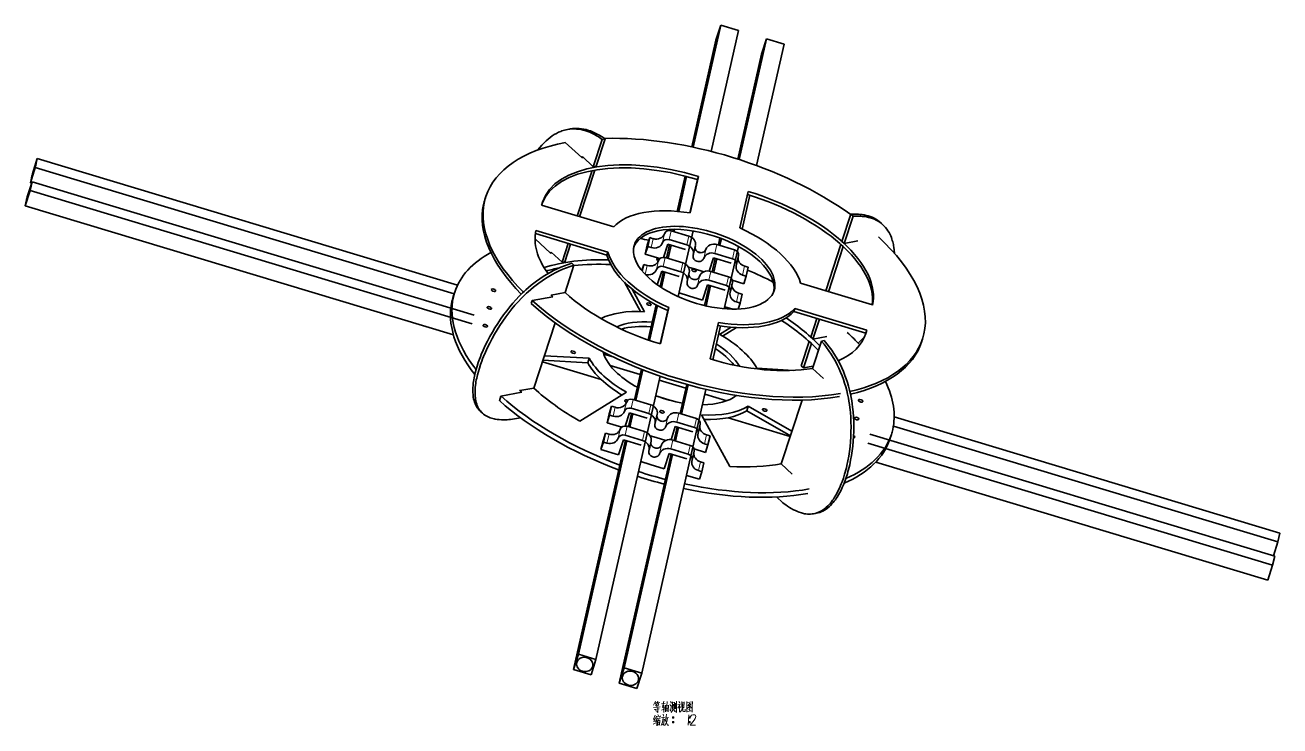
# Model space of a CAD drawing. Extents: x 100 to 1025, y 126 to 801.
# Drawn here: x 628 to 969.5, y 610.7 to 801.5 of the extents above; entities that cross this region are included whole.
import ezdxf

# ---------------------------------------------------------------- set-up
doc = ezdxf.new("R2010")
doc.units = 0

msp = doc.modelspace()

# ---------------------------------------------------------------- linework, layer by layer
at = {"color": 7, "lineweight": 35}
for p, q in [((817.4, 801.49), (809.88, 768.26)), ((822.18, 800.05), (814.73, 767.12)), ((816.05, 797.36), (809.48, 768.34)), ((829.84, 797.74), (822.4, 764.89)), ((834.62, 796.3), (827.13, 763.24)), ((828.49, 793.61), (822.01, 765.01)), ((631.36, 765.14), (745.7, 730.67)), ((630.81, 762.71), (744.81, 728.35)), ((629.93, 758.84), (750.24, 722.57)), ((629.38, 756.42), (749.69, 720.15)), ((628.03, 752.29), (744.61, 717.15)), ((788.22, 746.53), (768.62, 752.44)), ((786.4, 738.86), (766.91, 744.73)), ((786.67, 739.68), (767.06, 745.59)), ((839.07, 731.21), (858.68, 725.3)), ((837.52, 724.35), (857.13, 718.44)), ((837.25, 723.53), (856.86, 717.62)), ((800.87, 705.92), (783.41, 628.79)), ((813.34, 702.31), (795.84, 625.04)), ((864.56, 694.84), (969.54, 663.2)), ((857.9, 690.12), (968.12, 656.9)), ((864.35, 692.32), (968.99, 660.78)), ((791.4, 688.47), (777.28, 626.1)), ((791.78, 688.35), (778.62, 630.23)), ((857.36, 687.7), (967.57, 654.48)), ((803.83, 684.72), (789.71, 622.36)), ((804.22, 684.6), (791.06, 626.49)), ((859.54, 682.5), (966.22, 650.35))]:
    msp.add_line(p, q, dxfattribs=at)
at = {"color": 7, "lineweight": 35, "ltscale": 0.108605}
for p, q in [((817.4, 801.49), (816.05, 797.36)), ((829.84, 797.74), (828.49, 793.61)), ((630.81, 762.71), (629.46, 758.58)), ((628.58, 754.71), (629.93, 758.84)), ((812.38, 726.65), (813.73, 730.78))]:
    msp.add_line(p, q, dxfattribs=at)
at = {"color": 7, "lineweight": 35, "ltscale": 0.124901}
for p, q in [((817.4, 801.49), (822.18, 800.05)), ((808.69, 744.06), (803.91, 745.5)), ((808.14, 741.64), (803.36, 743.08)), ((815.39, 738.09), (820.17, 736.65)), ((814.14, 732.02), (818.92, 730.57)), ((805.4, 693.42), (810.18, 691.98)), ((805.95, 695.85), (810.73, 694.4)), ((796.09, 688.42), (791.31, 689.86)), ((796.64, 690.84), (791.85, 692.28)), ((795.68, 687.18), (790.9, 688.62)), ((803.34, 684.87), (808.12, 683.43))]:
    msp.add_line(p, q, dxfattribs=at)
at = {"color": 7, "lineweight": 35, "ltscale": 0.124899}
for p, q in [((829.84, 797.74), (834.62, 796.3)), ((807.74, 740.4), (802.95, 741.84)), ((816.34, 741.75), (821.13, 740.31)), ((807.03, 736.75), (802.25, 738.19)), ((815.79, 739.33), (820.58, 737.89)), ((806.08, 733.08), (801.3, 734.53)), ((806.48, 734.32), (801.7, 735.76)), ((814.69, 734.44), (819.47, 733)), ((813.73, 730.78), (818.52, 729.34)), ((797.75, 695.73), (792.96, 697.17)), ((798.29, 698.15), (793.51, 699.59)), ((797.34, 694.49), (792.56, 695.93)), ((804.99, 692.18), (809.78, 690.74)), ((804.29, 688.53), (809.07, 687.09)), ((789.55, 684.49), (784.77, 685.93)), ((803.74, 686.11), (808.53, 684.67)), ((778.62, 630.23), (783.41, 628.79)), ((782.06, 624.66), (777.28, 626.1)), ((791.06, 626.49), (795.84, 625.04)), ((794.5, 620.91), (789.71, 622.36))]:
    msp.add_line(p, q, dxfattribs=at)
at = {"color": 7, "lineweight": 35, "ltscale": 0.019192}
for p, q in [((775.66, 773.08), (776.41, 773.21)), ((785.11, 770.39), (785.86, 770.53)), ((843.41, 668.62), (842.65, 668.48))]:
    msp.add_line(p, q, dxfattribs=at)
at = {"color": 7, "lineweight": 35, "ltscale": 0.152016}
msp.add_line((775.06, 769.53), (779.56, 765.43), dxfattribs=at)
at = {"color": 7, "lineweight": 35, "ltscale": 0.195488}
for p, q in [((782.68, 762.95), (785.11, 770.39)), ((850.34, 742.59), (852.76, 750.03)), ((850.93, 742.05), (853.36, 749.48))]:
    msp.add_line(p, q, dxfattribs=at)
at = {"color": 7, "lineweight": 35, "ltscale": 0.195487}
for p, q in [((783.44, 763.09), (785.86, 770.53)), ((774.99, 728.68), (777.42, 736.11)), ((842.34, 708.03), (844.76, 715.47))]:
    msp.add_line(p, q, dxfattribs=at)
at = {"color": 7, "lineweight": 35, "ltscale": 0.108604}
for p, q in [((630.01, 761.01), (631.36, 765.14)), ((629.38, 756.42), (628.03, 752.29)), ((790.9, 688.62), (789.55, 684.49)), ((801.99, 680.74), (803.34, 684.87)), ((967.57, 654.48), (966.22, 650.35)), ((778.62, 630.23), (777.28, 626.1)), ((782.06, 624.66), (783.41, 628.79)), ((791.06, 626.49), (789.71, 622.36)), ((794.5, 620.91), (795.84, 625.04))]:
    msp.add_line(p, q, dxfattribs=at)
at = {"color": 7, "lineweight": 35, "ltscale": 0.062089}
for p, q in [((630.81, 762.71), (631.36, 765.14)), ((628.58, 754.71), (628.03, 752.29)), ((809.9, 739.02), (810.45, 741.44)), ((787.1, 695.31), (787.65, 697.73)), ((785.44, 688), (785.99, 690.42)), ((813.89, 687.24), (814.44, 689.66)), ((809.58, 683.1), (810.13, 685.52)), ((812.23, 679.92), (812.78, 682.34)), ((968.99, 660.78), (969.54, 663.2))]:
    msp.add_line(p, q, dxfattribs=at)
at = {"color": 7, "lineweight": 35, "ltscale": 0.00896}
for p, q in [((779.56, 765.43), (779.91, 765.49)), ((771.41, 739.48), (771.06, 739.41))]:
    msp.add_line(p, q, dxfattribs=at)
at = {"color": 7, "lineweight": 35, "ltscale": 0.006536}
for p, q in [((779.7, 765.69), (779.61, 765.44)), ((771.2, 739.67), (771.12, 739.42))]:
    msp.add_line(p, q, dxfattribs=at)
at = {"color": 7, "lineweight": 35, "ltscale": 0.101223}
for p, q in [((779.7, 765.69), (782.68, 762.95)), ((774.19, 736.94), (771.2, 739.67)), ((833.84, 682.02), (836.83, 679.28))]:
    msp.add_line(p, q, dxfattribs=at)
at = {"color": 7, "lineweight": 35, "ltscale": 0.324932}
msp.add_line((782.33, 761.88), (778.3, 749.52), dxfattribs=at)
at = {"color": 7, "lineweight": 35, "ltscale": 0.333682}
msp.add_line((783.09, 762.02), (778.94, 749.33), dxfattribs=at)
at = {"color": 7, "lineweight": 35, "ltscale": 0.019193}
for p, q in [((782.68, 762.95), (783.44, 763.09)), ((774.19, 736.94), (774.94, 737.08)), ((845.52, 715.6), (844.76, 715.47))]:
    msp.add_line(p, q, dxfattribs=at)
at = {"color": 7, "lineweight": 35, "ltscale": 0.06209}
for p, q in [((629.38, 756.42), (629.93, 758.84)), ((630.01, 761.01), (629.46, 758.58)), ((796.82, 739.15), (797.37, 741.58)), ((797.49, 741.22), (798.04, 743.64)), ((821.64, 736.32), (822.18, 738.74)), ((824.28, 733.14), (824.83, 735.57)), ((808.25, 731.71), (808.8, 734.13)), ((819.98, 729), (820.53, 731.43)), ((786.43, 693.25), (786.97, 695.67)), ((799.51, 693.11), (800.06, 695.54)), ((811.24, 690.41), (811.79, 692.83)), ((784.77, 685.93), (785.32, 688.35)), ((797.85, 685.8), (798.4, 688.22)), ((967.57, 654.48), (968.12, 656.9))]:
    msp.add_line(p, q, dxfattribs=at)
at = {"color": 7, "lineweight": 35, "ltscale": 0.009221}
msp.add_line((629.46, 758.58), (629.81, 758.48), dxfattribs=at)
at = {"color": 7, "lineweight": 35, "ltscale": 0.245828}
msp.add_line((807.68, 760.38), (805.51, 750.79), dxfattribs=at)
at = {"color": 7, "lineweight": 35, "ltscale": 0.244193}
msp.add_line((808.07, 760.28), (805.91, 750.76), dxfattribs=at)
at = {"color": 7, "lineweight": 35, "ltscale": 0.233016}
msp.add_line((808.94, 750.37), (811, 759.46), dxfattribs=at)
at = {"color": 7, "lineweight": 35, "ltscale": 0.254517}
for p, q in [((809.02, 750.36), (811.27, 760.29)), ((822.55, 746.28), (824.8, 756.21))]:
    msp.add_line(p, q, dxfattribs=at)
at = {"color": 7, "lineweight": 35, "ltscale": 0.021721}
for p, q in [((811, 759.46), (811.27, 760.29)), ((753.19, 754.02), (753.46, 754.85)), ((786.4, 738.86), (786.67, 739.68)), ((765.78, 725.68), (766.04, 726.51)), ((837.25, 723.53), (837.52, 724.35)), ((856.86, 717.62), (857.13, 718.44)), ((872.01, 715.22), (872.28, 716.04))]:
    msp.add_line(p, q, dxfattribs=at)
at = {"color": 7, "lineweight": 35, "ltscale": 0.235184}
msp.add_line((825.3, 755.15), (823.23, 745.97), dxfattribs=at)
at = {"color": 7, "lineweight": 35, "ltscale": 0.020245}
for p, q in [((852.76, 750.03), (853.36, 749.48)), ((860.91, 747.68), (861.5, 747.13)), ((850.07, 741.77), (850.66, 741.22)), ((850.34, 742.59), (850.93, 742.05)), ((777.42, 736.11), (776.82, 736.66)), ((841.44, 715.34), (842.03, 714.79)), ((841.84, 716.58), (842.44, 716.03))]:
    msp.add_line(p, q, dxfattribs=at)
at = {"color": 7, "lineweight": 13, "ltscale": 0.06209}
for p, q in [((801.52, 742.27), (802.07, 744.7)), ((803.36, 743.08), (803.91, 745.5)), ((808.14, 741.64), (808.69, 744.06)), ((801.7, 735.76), (802.25, 738.19)), ((812.73, 737.99), (813.28, 740.41)), ((799.86, 734.96), (800.41, 737.38)), ((806.48, 734.32), (807.03, 736.75)), ((811.07, 730.67), (811.62, 733.09)), ((818.92, 730.57), (819.47, 733)), ((821.67, 726.12), (822.22, 728.54)), ((788.06, 695.02), (788.6, 697.44)), ((791.12, 696.37), (791.67, 698.79)), ((792.96, 697.17), (793.51, 699.59)), ((797.75, 695.73), (798.29, 698.15)), ((802.33, 692.08), (802.88, 694.5)), ((805.4, 693.42), (805.95, 695.85)), ((810.18, 691.98), (810.73, 694.4)), ((789.47, 689.05), (790.01, 691.47)), ((791.31, 689.86), (791.85, 692.28)), ((796.09, 688.42), (796.64, 690.84)), ((812.93, 687.52), (813.48, 689.95)), ((800.68, 684.76), (801.22, 687.19)), ((803.74, 686.11), (804.29, 688.53)), ((808.53, 684.67), (809.07, 687.09)), ((811.27, 680.21), (811.82, 682.63))]:
    msp.add_line(p, q, dxfattribs=at)
at = {"color": 7, "lineweight": 35, "ltscale": 0.012935}
msp.add_line((804.4, 745.89), (804.28, 745.39), dxfattribs=at)
at = {"color": 7, "lineweight": 35, "ltscale": 0.015961}
msp.add_line((804.81, 745.89), (804.67, 745.27), dxfattribs=at)
at = {"color": 7, "lineweight": 35, "ltscale": 0.458122}
msp.add_line((809.82, 745.46), (805.78, 727.59), dxfattribs=at)
at = {"color": 7, "lineweight": 35, "ltscale": 0.143764}
msp.add_line((771.06, 739.41), (766.81, 743.29), dxfattribs=at)
at = {"color": 7, "lineweight": 35, "ltscale": 0.134058}
msp.add_line((775.85, 742.04), (774.19, 736.94), dxfattribs=at)
at = {"color": 7, "lineweight": 35, "ltscale": 0.125316}
msp.add_line((776.5, 741.84), (774.94, 737.08), dxfattribs=at)
at = {"color": 7, "lineweight": 35, "ltscale": 0.054302}
for p, q in [((797.49, 741.22), (796.82, 739.15)), ((798.04, 743.64), (797.37, 741.58)), ((824.28, 733.14), (823.61, 731.08)), ((787.1, 695.31), (786.43, 693.25)), ((785.44, 688), (784.77, 685.93)), ((813.89, 687.24), (813.21, 685.17)), ((812.23, 679.92), (811.56, 677.86))]:
    msp.add_line(p, q, dxfattribs=at)
at = {"color": 7, "lineweight": 35, "ltscale": 0.02498}
for p, q in [((798.45, 740.93), (797.49, 741.22)), ((797.34, 736.04), (796.39, 736.33)), ((823.32, 733.43), (824.28, 733.14)), ((788.06, 695.02), (787.1, 695.31)), ((786.4, 687.71), (785.44, 688)), ((811.82, 682.63), (812.78, 682.34))]:
    msp.add_line(p, q, dxfattribs=at)
at = {"color": 7, "lineweight": 35, "ltscale": 0.024981}
for p, q in [((799, 743.35), (798.04, 743.64)), ((822.22, 728.54), (823.17, 728.25)), ((786.95, 690.13), (785.99, 690.42)), ((813.48, 689.95), (814.44, 689.66))]:
    msp.add_line(p, q, dxfattribs=at)
at = {"color": 7, "lineweight": 13, "ltscale": 0.062091}
for p, q in [((798.45, 740.93), (799, 743.35)), ((814.14, 732.02), (814.69, 734.44)), ((786.4, 687.71), (786.95, 690.13))]:
    msp.add_line(p, q, dxfattribs=at)
at = {"color": 7, "lineweight": 35, "ltscale": 0.094159}
msp.add_line((802.95, 741.84), (801.78, 738.26), dxfattribs=at)
at = {"color": 7, "lineweight": 35, "ltscale": 0.09275}
for p, q in [((803.45, 741.69), (802.63, 738.07)), ((803.83, 741.57), (803.01, 737.96)), ((815.88, 737.94), (815.06, 734.32)), ((805.88, 691.92), (805.06, 688.3))]:
    msp.add_line(p, q, dxfattribs=at)
at = {"color": 7, "lineweight": 13, "ltscale": 0.062089}
for p, q in [((815.79, 739.33), (816.34, 741.75)), ((820.58, 737.89), (821.13, 740.31)), ((823.32, 733.43), (823.87, 735.85))]:
    msp.add_line(p, q, dxfattribs=at)
at = {"color": 7, "lineweight": 35, "ltscale": 0.048198}
msp.add_line((817.15, 743.52), (816.72, 741.64), dxfattribs=at)
at = {"color": 7, "lineweight": 35, "ltscale": 0.047513}
msp.add_line((817.53, 743.38), (817.11, 741.52), dxfattribs=at)
at = {"color": 7, "lineweight": 35, "ltscale": 0.435198}
msp.add_line((822.16, 741.25), (818.31, 724.27), dxfattribs=at)
at = {"color": 7, "lineweight": 35, "ltscale": 0.332235}
msp.add_line((850.07, 741.77), (845.94, 729.14), dxfattribs=at)
at = {"color": 7, "lineweight": 35, "ltscale": 0.323456}
msp.add_line((850.66, 741.22), (846.65, 728.92), dxfattribs=at)
at = {"color": 7, "lineweight": 35, "ltscale": 0.095963}
msp.add_line((854.71, 742.74), (850.93, 742.05), dxfattribs=at)
at = {"color": 7, "lineweight": 35, "ltscale": 0.104245}
msp.add_line((800.81, 737.95), (796.82, 739.15), dxfattribs=at)
at = {"color": 7, "lineweight": 35, "ltscale": 0.093497}
msp.add_line((814.23, 734.54), (815.39, 738.09), dxfattribs=at)
at = {"color": 7, "lineweight": 35, "ltscale": 0.092748}
for p, q in [((816.27, 737.83), (815.45, 734.21)), ((805.49, 692.03), (804.67, 688.42))]:
    msp.add_line(p, q, dxfattribs=at)
at = {"color": 7, "lineweight": 35, "ltscale": 0.042477}
msp.add_line((796.39, 736.33), (795.86, 734.71), dxfattribs=at)
at = {"color": 7, "lineweight": 35, "ltscale": 0.045388}
msp.add_line((795.99, 734.55), (796.39, 736.33), dxfattribs=at)
at = {"color": 7, "lineweight": 13, "ltscale": 0.061493}
msp.add_line((796.8, 733.64), (797.34, 736.04), dxfattribs=at)
at = {"color": 7, "lineweight": 35, "ltscale": 0.097356}
msp.add_line((801.3, 734.53), (800.09, 730.82), dxfattribs=at)
at = {"color": 7, "lineweight": 35, "ltscale": 0.104805}
msp.add_line((801.79, 734.38), (800.87, 730.29), dxfattribs=at)
at = {"color": 7, "lineweight": 35, "ltscale": 0.107865}
msp.add_line((802.18, 734.26), (801.22, 730.05), dxfattribs=at)
at = {"color": 7, "lineweight": 35, "ltscale": 0.043944}
msp.add_line((810.21, 735.12), (808.53, 735.62), dxfattribs=at)
at = {"color": 7, "lineweight": 35, "ltscale": 0.067224}
msp.add_line((810.21, 735.12), (812.79, 734.34), dxfattribs=at)
at = {"color": 7, "lineweight": 35, "ltscale": 0.024979}
for p, q in [((823.87, 735.85), (824.83, 735.57)), ((821.67, 726.12), (822.63, 725.83)), ((788.6, 697.44), (787.65, 697.73)), ((812.93, 687.52), (813.89, 687.24)), ((811.27, 680.21), (812.23, 679.92))]:
    msp.add_line(p, q, dxfattribs=at)
at = {"color": 7, "lineweight": 35, "ltscale": 0.22792}
msp.add_line((791.14, 731.49), (795.54, 723.51), dxfattribs=at)
at = {"color": 7, "lineweight": 35, "ltscale": 0.080965}
msp.add_line((820.51, 732.01), (823.61, 731.08), dxfattribs=at)
at = {"color": 7, "lineweight": 35, "ltscale": 0.032582}
for p, q in [((744.56, 727.59), (744.96, 728.83)), ((781.17, 709.54), (781.58, 710.78)), ((757.15, 699.25), (757.55, 700.49))]:
    msp.add_line(p, q, dxfattribs=at)
at = {"color": 7, "lineweight": 35, "ltscale": 0.143752}
for p, q in [((766.04, 726.51), (771.7, 727.54)), ((763.21, 701.53), (757.55, 700.49))]:
    msp.add_line(p, q, dxfattribs=at)
at = {"color": 7, "lineweight": 35, "ltscale": 0.010133}
msp.add_line((771.1, 728.09), (771.4, 727.82), dxfattribs=at)
at = {"color": 7, "lineweight": 35, "ltscale": 0.095964}
for p, q in [((771.21, 727.99), (774.99, 728.68)), ((842.44, 716.03), (846.22, 716.72)), ((766.5, 702.66), (762.72, 701.98))]:
    msp.add_line(p, q, dxfattribs=at)
at = {"color": 7, "lineweight": 35, "ltscale": 0.010134}
for p, q in [((771.7, 727.54), (771.4, 727.82)), ((762.91, 701.8), (762.61, 702.07)), ((762.91, 701.8), (763.21, 701.53))]:
    msp.add_line(p, q, dxfattribs=at)
at = {"color": 7, "lineweight": 35, "ltscale": 0.175369}
msp.add_line((793.27, 729.6), (796.65, 723.46), dxfattribs=at)
at = {"color": 7, "lineweight": 35, "ltscale": 0.066788}
msp.add_line((808.56, 727.8), (806, 728.57), dxfattribs=at)
at = {"color": 7, "lineweight": 35, "ltscale": 0.09992}
msp.add_line((808.56, 727.8), (812.38, 726.65), dxfattribs=at)
at = {"color": 7, "lineweight": 35, "ltscale": 0.140826}
msp.add_line((814.23, 730.63), (812.98, 725.13), dxfattribs=at)
at = {"color": 7, "lineweight": 35, "ltscale": 0.140167}
msp.add_line((814.61, 730.51), (813.38, 725.04), dxfattribs=at)
at = {"color": 7, "lineweight": 35, "ltscale": 0.062091}
msp.add_line((822.63, 725.83), (823.17, 728.25), dxfattribs=at)
at = {"color": 7, "lineweight": 35, "ltscale": 0.245322}
msp.add_line((799.75, 725.34), (797.58, 715.77), dxfattribs=at)
at = {"color": 7, "lineweight": 35, "ltscale": 0.243709}
msp.add_line((800.11, 725.15), (797.96, 715.64), dxfattribs=at)
at = {"color": 7, "lineweight": 35, "ltscale": 0.254515}
for p, q in [((803.19, 724.61), (800.94, 714.68)), ((816.72, 720.53), (814.47, 710.6))]:
    msp.add_line(p, q, dxfattribs=at)
at = {"color": 7, "lineweight": 35, "ltscale": 0.02172}
msp.add_line((802.92, 723.78), (803.19, 724.61), dxfattribs=at)
at = {"color": 7, "lineweight": 35, "ltscale": 0.056704}
msp.add_line((818.44, 724.82), (820.61, 724.17), dxfattribs=at)
at = {"color": 7, "lineweight": 35, "ltscale": 0.0428}
msp.add_line((822.63, 725.83), (822.09, 724.2), dxfattribs=at)
at = {"color": 7, "lineweight": 35, "ltscale": 0.232747}
msp.add_line((802.92, 723.78), (800.87, 714.7), dxfattribs=at)
at = {"color": 7, "lineweight": 35, "ltscale": 0.133299}
msp.add_line((843.5, 721.65), (841.84, 716.58), dxfattribs=at)
at = {"color": 7, "lineweight": 35, "ltscale": 0.142079}
msp.add_line((844.2, 721.43), (842.44, 716.03), dxfattribs=at)
at = {"color": 7, "lineweight": 35, "ltscale": 0.467342}
msp.add_line((772.3, 720.43), (766.5, 702.66), dxfattribs=at)
at = {"color": 7, "lineweight": 35, "ltscale": 0.235508}
msp.add_line((817.25, 719.58), (815.17, 710.39), dxfattribs=at)
at = {"color": 7, "lineweight": 35, "ltscale": 0.092176}
msp.add_line((820.2, 719.25), (817.06, 717.3), dxfattribs=at)
at = {"color": 7, "lineweight": 35, "ltscale": 0.110569}
msp.add_line((821.64, 719.16), (817.88, 716.82), dxfattribs=at)
at = {"color": 7, "lineweight": 35, "ltscale": 0.173766}
msp.add_line((841.44, 715.34), (839.28, 708.73), dxfattribs=at)
at = {"color": 7, "lineweight": 35, "ltscale": 0.173767}
msp.add_line((842.03, 714.79), (839.88, 708.18), dxfattribs=at)
at = {"color": 7, "lineweight": 35, "ltscale": 0.30543}
for p, q in [((769.38, 711.5), (781.58, 710.78)), ((768.98, 710.26), (781.17, 709.54))]:
    msp.add_line(p, q, dxfattribs=at)
at = {"color": 7, "lineweight": 35, "ltscale": 0.066835}
msp.add_line((785.49, 711.95), (788.05, 711.18), dxfattribs=at)
at = {"color": 7, "lineweight": 35, "ltscale": 0.416261}
msp.add_line((768.84, 709.84), (784.78, 705.04), dxfattribs=at)
at = {"color": 7, "lineweight": 35, "ltscale": 0.2138}
msp.add_line((787.26, 708.83), (795.45, 706.36), dxfattribs=at)
at = {"color": 7, "lineweight": 35, "ltscale": 0.213453}
msp.add_line((795.77, 707.81), (793.89, 699.48), dxfattribs=at)
at = {"color": 7, "lineweight": 35, "ltscale": 0.212605}
msp.add_line((796.15, 707.66), (794.28, 699.36), dxfattribs=at)
at = {"color": 7, "lineweight": 35, "ltscale": 0.249593}
msp.add_line((837.14, 707.49), (827.18, 708.08), dxfattribs=at)
at = {"color": 7, "lineweight": 35, "ltscale": 0.020244}
for p, q in [((839.28, 708.73), (839.88, 708.18)), ((752.52, 695.83), (751.92, 696.38))]:
    msp.add_line(p, q, dxfattribs=at)
at = {"color": 7, "lineweight": 35, "ltscale": 0.067783}
msp.add_line((839.88, 708.18), (842.54, 708.67), dxfattribs=at)
at = {"color": 7, "lineweight": 35, "ltscale": 0.101222}
msp.add_line((845.32, 705.3), (842.34, 708.03), dxfattribs=at)
at = {"color": 7, "lineweight": 35, "ltscale": 0.189737}
msp.add_line((800.62, 704.8), (807.88, 702.61), dxfattribs=at)
at = {"color": 7, "lineweight": 35, "ltscale": 0.202973}
msp.add_line((808.12, 703.65), (806.33, 695.73), dxfattribs=at)
at = {"color": 7, "lineweight": 35, "ltscale": 0.203189}
msp.add_line((808.51, 703.54), (806.71, 695.61), dxfattribs=at)
at = {"color": 7, "lineweight": 35, "ltscale": 0.373327}
msp.add_line((779, 693.67), (791.69, 701.55), dxfattribs=at)
at = {"color": 7, "lineweight": 35, "ltscale": 0.102135}
msp.add_line((800.24, 700.38), (804.15, 699.2), dxfattribs=at)
at = {"color": 7, "lineweight": 35, "ltscale": 0.156626}
msp.add_line((813.05, 701.05), (819.05, 699.24), dxfattribs=at)
at = {"color": 7, "lineweight": 35, "ltscale": 0.054301}
for p, q in [((787.65, 697.73), (786.97, 695.67)), ((785.99, 690.42), (785.32, 688.35))]:
    msp.add_line(p, q, dxfattribs=at)
at = {"color": 7, "lineweight": 35, "ltscale": 0.032581}
for p, q in [((824.43, 696.5), (824.84, 697.74)), ((863.38, 688.79), (863.79, 690.03))]:
    msp.add_line(p, q, dxfattribs=at)
at = {"color": 7, "lineweight": 35, "ltscale": 0.343091}
msp.add_line((836.75, 690.93), (824.84, 697.74), dxfattribs=at)
at = {"color": 7, "lineweight": 35, "ltscale": 0.457453}
msp.add_line((839.52, 699.41), (833.84, 682.02), dxfattribs=at)
at = {"color": 7, "lineweight": 35, "ltscale": 0.067942}
msp.add_line((762.83, 694.62), (760.16, 694.13), dxfattribs=at)
at = {"color": 7, "lineweight": 35, "ltscale": 0.094157}
msp.add_line((792.56, 695.93), (791.39, 692.35), dxfattribs=at)
at = {"color": 7, "lineweight": 35, "ltscale": 0.092749}
for p, q in [((793.05, 695.78), (792.23, 692.17)), ((793.44, 695.67), (792.62, 692.05))]:
    msp.add_line(p, q, dxfattribs=at)
at = {"color": 7, "lineweight": 35, "ltscale": 0.400418}
msp.add_line((819.83, 681.37), (812.1, 695.4), dxfattribs=at)
at = {"color": 7, "lineweight": 35, "ltscale": 0.441632}
msp.add_line((819.38, 694.61), (836.29, 689.51), dxfattribs=at)
at = {"color": 7, "lineweight": 35, "ltscale": 0.343089}
msp.add_line((836.35, 689.69), (824.43, 696.5), dxfattribs=at)
at = {"color": 7, "lineweight": 35, "ltscale": 0.104243}
msp.add_line((790.42, 692.04), (786.43, 693.25), dxfattribs=at)
at = {"color": 7, "lineweight": 35, "ltscale": 0.093496}
msp.add_line((803.83, 688.63), (804.99, 692.18), dxfattribs=at)
at = {"color": 7, "lineweight": 35, "ltscale": 0.043945}
msp.add_line((799.82, 689.21), (798.14, 689.72), dxfattribs=at)
at = {"color": 7, "lineweight": 35, "ltscale": 0.067225}
msp.add_line((799.82, 689.21), (802.39, 688.43), dxfattribs=at)
at = {"color": 7, "lineweight": 35, "ltscale": 0.080964}
msp.add_line((810.11, 686.11), (813.21, 685.17), dxfattribs=at)
at = {"color": 7, "lineweight": 35, "ltscale": 0.066787}
msp.add_line((798.16, 681.89), (795.6, 682.66), dxfattribs=at)
at = {"color": 7, "lineweight": 35, "ltscale": 0.099919}
msp.add_line((798.16, 681.89), (801.99, 680.74), dxfattribs=at)
at = {"color": 7, "lineweight": 35, "ltscale": 0.091766}
msp.add_line((808.04, 678.92), (811.56, 677.86), dxfattribs=at)
at = {"color": 7, "lineweight": 35, "ltscale": 0.059426}
msp.add_line((832.51, 673.04), (834.27, 671.44), dxfattribs=at)
at = {"color": 7, "lineweight": 35, "ltscale": 0.099127}
msp.add_line((968.99, 660.78), (967.76, 657.01), dxfattribs=at)
at = {"color": 7, "lineweight": 35}
for points in [[(775.66, 773.08), (775.25, 772.99), (774.84, 772.89), (774.43, 772.77), (774.13, 772.67), (773.83, 772.55), (773.24, 772.3), (772.65, 772.01), (772.07, 771.67), (771.5, 771.3), (770.94, 770.9), (770.39, 770.45), (769.81, 769.94), (769.24, 769.38), (768.69, 768.79), (768.14, 768.16), (767.62, 767.5)], [(785.11, 770.39), (784.34, 770.9), (783.96, 771.14), (783.58, 771.37), (783.2, 771.58), (782.82, 771.78), (782.26, 772.05), (781.7, 772.3), (781.15, 772.52), (780.6, 772.71), (779.96, 772.89), (779.33, 773.03), (778.7, 773.14), (778.08, 773.2), (777.47, 773.23), (776.86, 773.22), (776.26, 773.17), (775.66, 773.08)], [(785.86, 770.53), (785.1, 771.04), (784.71, 771.28), (784.33, 771.51), (783.95, 771.72), (783.58, 771.92), (783.02, 772.19), (782.46, 772.44), (781.9, 772.66), (781.35, 772.84), (780.72, 773.03), (780.08, 773.17), (779.46, 773.27), (778.84, 773.34), (778.22, 773.37), (777.61, 773.35), (777.01, 773.3), (776.41, 773.21)], [(852.76, 750.03), (853.63, 750.05), (854.06, 750.04), (854.47, 750.03), (854.88, 750.01), (855.27, 749.97), (855.85, 749.9), (856.41, 749.81), (856.95, 749.7), (857.46, 749.56), (858.03, 749.38), (858.58, 749.16), (859.09, 748.92), (859.58, 748.65), (860.05, 748.36), (860.49, 748.03), (860.91, 747.68)], [(853.36, 749.48), (854.23, 749.5), (854.66, 749.5), (855.07, 749.48), (855.47, 749.46), (855.87, 749.42), (856.45, 749.35), (857, 749.26), (857.54, 749.15), (858.06, 749.01), (858.63, 748.83), (859.17, 748.62), (859.69, 748.38), (860.18, 748.11), (860.65, 747.81), (861.09, 747.48), (861.5, 747.13)], [(861.5, 747.13), (861.88, 746.75), (862.24, 746.35), (862.57, 745.93), (862.88, 745.48), (863.17, 745), (863.43, 744.5), (863.62, 744.08), (863.79, 743.65), (863.95, 743.2), (864.06, 742.86), (864.16, 742.5), (864.26, 742.14), (864.34, 741.77), (864.42, 741.39), (864.49, 741), (864.6, 740.19), (864.67, 739.36)], [(776.82, 736.66), (775.8, 736.33), (774.8, 735.96), (773.81, 735.56), (772.83, 735.13), (771.86, 734.66), (770.91, 734.16), (769.98, 733.62), (769.05, 733.05), (768.14, 732.44), (767.24, 731.8), (766.51, 731.25), (765.78, 730.67), (765.06, 730.06), (764.35, 729.44), (763.89, 729.01), (763.43, 728.57), (762.52, 727.67), (761.63, 726.73), (760.77, 725.76), (759.92, 724.76), (759.1, 723.72), (758.26, 722.61), (757.45, 721.47), (756.67, 720.3), (755.92, 719.11), (755.2, 717.91), (754.52, 716.69), (753.88, 715.47), (753.27, 714.24), (752.71, 713.02), (752.19, 711.79), (751.95, 711.19), (751.72, 710.58), (751.38, 709.62), (751.07, 708.68), (750.79, 707.74), (750.55, 706.83), (750.34, 705.93), (750.24, 705.44), (750.16, 704.95), (750.08, 704.48), (750.02, 704.02), (749.96, 703.4), (749.91, 702.81), (749.89, 702.23), (749.9, 701.53), (749.94, 700.85), (749.98, 700.53), (750.02, 700.21), (750.11, 699.75), (750.22, 699.3), (750.34, 698.87), (750.5, 698.46), (750.67, 698.06), (750.88, 697.68), (751.1, 697.33), (751.35, 696.99), (751.62, 696.67), (751.92, 696.38)], [(777.42, 736.11), (776.4, 735.78), (775.4, 735.42), (774.4, 735.02), (773.43, 734.58), (772.46, 734.11), (771.51, 733.61), (770.57, 733.07), (769.65, 732.5), (768.74, 731.9), (767.84, 731.26), (767.1, 730.7), (766.38, 730.12), (765.66, 729.52), (764.95, 728.89), (764.49, 728.47), (764.03, 728.03), (763.12, 727.13), (762.23, 726.19), (761.36, 725.22), (760.52, 724.21), (759.7, 723.18), (758.86, 722.06), (758.05, 720.92), (757.27, 719.75), (756.52, 718.57), (755.8, 717.36), (755.12, 716.15), (754.48, 714.92), (753.87, 713.7), (753.31, 712.47), (752.79, 711.25), (752.55, 710.64), (752.32, 710.04), (751.97, 709.08), (751.66, 708.13), (751.39, 707.2), (751.15, 706.28), (750.94, 705.38), (750.84, 704.89), (750.75, 704.4), (750.68, 703.93), (750.62, 703.47), (750.55, 702.86), (750.51, 702.26), (750.49, 701.68), (750.5, 700.98), (750.54, 700.31), (750.58, 699.98), (750.62, 699.66), (750.71, 699.2), (750.81, 698.75), (750.94, 698.33), (751.09, 697.92), (751.27, 697.52), (751.47, 697.14), (751.7, 696.78), (751.95, 696.44), (752.22, 696.12), (752.52, 695.83)], [(844.76, 715.47), (845.48, 714.61), (846.16, 713.74), (846.81, 712.84), (847.42, 711.92), (848, 710.99), (848.55, 710.03), (849.06, 709.05), (849.54, 708.06), (849.99, 707.04), (850.4, 706.01), (850.76, 705.03), (851.08, 704.04), (851.38, 703.03), (851.65, 702.01), (851.89, 700.98), (852.1, 699.93), (852.25, 699.08), (852.39, 698.23), (852.5, 697.37), (852.58, 696.72), (852.64, 696.07), (852.74, 694.75), (852.8, 693.42), (852.83, 692.09), (852.81, 690.75), (852.76, 689.41), (852.67, 688.08), (852.55, 686.75), (852.39, 685.44), (852.19, 684.15), (851.96, 682.87), (851.69, 681.62), (851.55, 681), (851.39, 680.39), (851.23, 679.8), (851.07, 679.22), (850.73, 678.16), (850.37, 677.14), (850.18, 676.65), (849.99, 676.16), (849.68, 675.45), (849.36, 674.77), (849.03, 674.12), (848.68, 673.5), (848.26, 672.81), (848.04, 672.48), (847.82, 672.16), (847.51, 671.75), (847.2, 671.37), (846.88, 671), (846.49, 670.59), (846.09, 670.22), (845.67, 669.87), (845.25, 669.57), (844.82, 669.29), (844.4, 669.07), (843.98, 668.87), (843.55, 668.71), (843.1, 668.58), (842.65, 668.48)], [(845.52, 715.6), (846.23, 714.75), (846.91, 713.87), (847.56, 712.98), (848.17, 712.06), (848.75, 711.13), (849.3, 710.17), (849.82, 709.19), (850.3, 708.2), (850.74, 707.18), (851.16, 706.14), (851.51, 705.17), (851.84, 704.18), (852.13, 703.17), (852.4, 702.15), (852.64, 701.12), (852.86, 700.07), (853.01, 699.22), (853.14, 698.37), (853.26, 697.51), (853.33, 696.86), (853.4, 696.21), (853.5, 694.89), (853.56, 693.56), (853.58, 692.23), (853.57, 690.89), (853.52, 689.55), (853.43, 688.22), (853.3, 686.89), (853.14, 685.58), (852.94, 684.28), (852.71, 683.01), (852.45, 681.76), (852.3, 681.14), (852.15, 680.53), (851.99, 679.94), (851.82, 679.36), (851.49, 678.3), (851.13, 677.28), (850.94, 676.78), (850.74, 676.3), (850.44, 675.59), (850.12, 674.91), (849.78, 674.26), (849.44, 673.63), (849.01, 672.94), (848.8, 672.61), (848.57, 672.3), (848.27, 671.89), (847.96, 671.5), (847.64, 671.14), (847.25, 670.73), (846.84, 670.36), (846.43, 670.01), (846.01, 669.7), (845.57, 669.43), (845.16, 669.2), (844.73, 669.01), (844.3, 668.85), (843.86, 668.72), (843.41, 668.62)], [(752.52, 695.83), (752.83, 695.57), (753.15, 695.33), (753.51, 695.11), (753.88, 694.91), (754.28, 694.73), (754.62, 694.6), (754.99, 694.48), (755.37, 694.37), (755.66, 694.3), (755.96, 694.24), (756.52, 694.15), (757.09, 694.09), (757.7, 694.05), (758.33, 694.04), (758.77, 694.05), (759.22, 694.06), (759.68, 694.09), (760.16, 694.13)], [(842.65, 668.48), (842.23, 668.42), (841.81, 668.38), (841.37, 668.38), (840.93, 668.4), (840.48, 668.44), (840.2, 668.49), (839.91, 668.54), (839.62, 668.61), (839.33, 668.69), (838.73, 668.88), (838.21, 669.08), (837.67, 669.31), (837.12, 669.58), (836.57, 669.88), (836.07, 670.18), (835.56, 670.51), (835.05, 670.86), (834.66, 671.14), (834.27, 671.44)]]:
    msp.add_lwpolyline(points, dxfattribs=at)
at = {"color": 7, "lineweight": 13}
for points in [[(799.59, 617.47), (799.07, 616.39)], [(800.85, 615.93), (799.07, 615.69)], [(799.24, 615.2), (800.61, 615.37)], [(799.38, 617.02), (799.98, 617.12)], [(799.49, 616.18), (800.5, 616.32)], [(799.73, 616.53), (799.52, 617.02)], [(799.63, 615.2), (799.77, 614.71)], [(800.26, 617.47), (799.91, 616.49)], [(799.98, 615.83), (799.98, 616.53)], [(800.12, 617.02), (800.78, 617.12)], [(800.26, 617.02), (800.47, 616.56)], [(800.26, 615.76), (800.26, 614.36)], [(802.15, 615.34), (801.2, 615.02)], [(801.27, 616.74), (802.22, 616.84)], [(801.41, 615.72), (802.11, 615.83)], [(801.9, 617.47), (801.48, 615.76)], [(801.83, 616.39), (801.83, 614.39)], [(802.29, 614.57), (802.29, 616.35)], [(802.29, 616.14), (803.09, 616.25)], [(802.29, 614.71), (803.06, 614.78)], [(802.43, 615.48), (802.95, 615.55)], [(802.74, 617.4), (802.71, 616.07), (802.67, 614.74)], [(803.13, 616.32), (803.06, 614.57)], [(803.51, 616.53), (803.79, 616.14)], [(803.72, 614.71), (803.51, 615.13)], [(803.69, 617.37), (803.93, 616.88)], [(804, 616.28), (803.72, 614.71)], [(803.83, 614.39), (804.25, 614.88)], [(804.21, 615.27), (804.21, 617.23)], [(804.21, 616.98), (804.77, 617.05)], [(804.25, 614.88), (804.42, 615.51)], [(804.49, 616.63), (804.42, 615.51)], [(804.84, 614.64), (804.49, 615.16)], [(804.77, 617.19), (804.77, 615.3)], [(805.33, 614.39), (805.02, 614.85)], [(805.05, 615.37), (805.05, 616.88)], [(805.33, 617.47), (805.33, 615.93), (805.33, 614.39)], [(806.31, 616.74), (806.14, 616.25), (805.65, 615.51)], [(805.68, 616.53), (806.24, 616.6)], [(805.96, 617.4), (806.24, 616.98)], [(806.14, 616.25), (806.14, 614.46)], [(806.14, 616.07), (806.45, 615.76)], [(806.24, 614.46), (806.52, 614.74)], [(806.52, 614.74), (806.77, 615.09)], [(806.73, 617.37), (806.73, 615.69)], [(807.4, 617.19), (806.73, 617.12)], [(806.94, 615.72), (806.77, 615.09)], [(807.05, 616.77), (806.94, 615.72)], [(807.08, 614.74), (807.08, 615.83)], [(807.22, 614.64), (807.08, 614.74)], [(807.33, 615.62), (807.4, 617.3)], [(807.64, 615.27), (807.64, 614.64)], [(808.17, 617.4), (808.17, 615.93), (808.17, 614.43)], [(808.17, 617.37), (808.17, 615.97), (808.17, 614.57)], [(809.64, 617.23), (808.17, 617.09)], [(808.17, 614.67), (809.53, 614.78)], [(808.24, 615.48), (808.73, 615.9)], [(808.94, 616.95), (808.38, 616.14)], [(808.69, 616.39), (809.39, 615.65)], [(808.69, 615.3), (809.04, 614.92)], [(808.73, 616.6), (809.18, 616.67)], [(808.73, 615.9), (808.94, 616.18)], [(808.8, 615.69), (809.04, 615.41)], [(808.94, 616.18), (809.29, 616.81)], [(809.39, 615.65), (809.57, 615.69)], [(809.6, 614.5), (809.6, 614.6), (809.53, 614.78)], [(809.6, 614.6), (809.6, 615.97), (809.64, 617.37)], [(799, 611.21), (799.7, 611.59)], [(799.45, 612.64), (799.03, 612.5)], [(799.52, 613.66), (799.07, 612.57)], [(799.1, 611.87), (799.63, 612.05)], [(799.59, 612.89), (799.14, 611.87)], [(799.91, 612.36), (799.59, 611.87)], [(799.84, 613.34), (799.73, 612.78)], [(799.84, 613.2), (800.89, 613.34)], [(800.08, 612.92), (799.91, 612.36)], [(800.26, 614.39), (800.26, 614.36), (799.94, 614.64)], [(799.94, 612.43), (799.94, 610.72)], [(800.15, 612.64), (800.85, 612.75)], [(800.22, 613.83), (800.4, 613.45)], [(800.22, 612.22), (800.26, 610.82)], [(800.22, 612.12), (800.75, 612.19)], [(800.26, 611.56), (800.64, 611.63)], [(800.47, 612.68), (800.4, 612.12)], [(800.78, 612.29), (800.71, 610.89)], [(800.92, 613.45), (800.78, 612.99)], [(801.69, 613.06), (801.59, 612.15), (801.48, 611.73), (801.17, 610.86)], [(801.2, 612.99), (802.25, 613.13)], [(802.01, 612.57), (801.9, 611.73), (801.76, 610.89), (801.55, 611.17)], [(801.62, 612.4), (802.01, 612.47)], [(801.69, 613.9), (801.8, 613.34)], [(802.39, 611.31), (802.01, 610.79)], [(802.39, 612.57), (802.22, 612.01)], [(802.32, 612.33), (802.88, 610.89)], [(802.53, 613.2), (802.39, 612.57)], [(802.67, 611.94), (802.39, 611.31)], [(802.46, 612.82), (803.16, 612.96)], [(802.6, 613.94), (802.53, 613.2)], [(802.88, 612.89), (802.67, 611.94)], [(804.21, 613.03), (804.6, 613.03)], [(804.21, 611.77), (804.6, 611.77)], [(804.25, 613.13), (804.56, 613.13)], [(804.25, 612.89), (804.56, 612.89)], [(804.25, 611.87), (804.56, 611.87)], [(804.25, 611.63), (804.56, 611.63)], [(807.64, 614.64), (807.22, 614.64)], [(808.66, 613.76), (808.55, 612.36), (808.45, 610.96)], [(808.66, 613.03), (809.04, 613.03)], [(808.66, 611.77), (809.04, 611.77)], [(808.69, 613.13), (809.01, 613.13)], [(808.69, 612.89), (809.01, 612.89)], [(808.69, 611.87), (809.01, 611.87)], [(808.69, 611.63), (809.01, 611.63)], [(810.51, 610.96), (809.04, 610.96), (810.16, 612.29), (810.44, 612.71), (810.58, 613.31), (810.51, 613.66), (810.34, 613.76), (809.74, 613.76), (809.43, 613.62), (809.08, 613.06)], [(800.71, 611.07), (800.29, 611)], [(802.88, 610.89), (803.2, 610.89)]]:
    msp.add_lwpolyline(points, dxfattribs=at)
for points in [[(804.32, 612.82), (804.49, 612.82), (804.6, 612.92), (804.6, 613.1), (804.49, 613.2), (804.32, 613.2), (804.21, 613.1), (804.21, 612.92)], [(804.32, 611.56), (804.49, 611.56), (804.6, 611.66), (804.6, 611.84), (804.49, 611.94), (804.32, 611.94), (804.21, 611.84), (804.21, 611.66)], [(808.76, 612.82), (808.94, 612.82), (809.04, 612.92), (809.04, 613.1), (808.94, 613.2), (808.76, 613.2), (808.66, 613.1), (808.66, 612.92)], [(808.76, 611.56), (808.94, 611.56), (809.04, 611.66), (809.04, 611.84), (808.94, 611.94), (808.76, 611.94), (808.66, 611.84), (808.66, 611.66)]]:
    msp.add_lwpolyline(points, close=True, dxfattribs=at)
at = {"color": 7, "lineweight": 35}
msp.add_arc((836.74, 734.35), 26.53, 312.8255, 318.4035, dxfattribs=at)
for centre, major_axis, ratio, start_param, end_param in [((812.87, 735.44), (59.41, -19.4), 0.495104, 2.410305, 3.141539), ((812.87, 735.44), (59.41, -19.4), 0.495104, 1.007094, 2.199582), ((806.61, 740.08), (38.02, -12.42), 0.495104, 1.616907, 3.119681), ((806.88, 740.91), (38.02, -12.42), 0.495104, 1.616907, 3.141555), ((630.41, 761.86), (-0.65, -2.14), 0.040048, 4.193977, 6.283222), ((630.41, 761.86), (-0.65, -2.14), 0.040048, 0.000036, 3.141629), ((630.41, 761.86), (-0.65, -2.14), 0.040048, 3.141629, 4.193977), ((628.98, 755.56), (-0.65, -2.14), 0.040048, 4.193977, 6.283222), ((628.98, 755.56), (-0.65, -2.14), 0.040048, 0.000036, 3.141629), ((628.98, 755.56), (-0.65, -2.14), 0.040048, 3.141629, 4.193977), ((812.87, 735.44), (59.41, -19.4), 0.495104, 3.141539, 3.187703), ((820.14, 736), (38.02, -12.42), 0.495104, 0.08995, 1.614886), ((820.41, 736.83), (38.02, -12.42), 0.495104, 0.04611, 1.616907), ((812.6, 734.62), (59.41, -19.4), 0.495104, 3.187703, 3.906527), ((812.87, 735.44), (59.41, -19.4), 0.495104, 3.187703, 3.914839), ((812.6, 734.62), (59.41, -19.4), 0.495104, 3.141539, 3.187703), ((806.88, 740.91), (38.02, -12.42), 0.495104, 3.141555, 3.187703), ((812.87, 735.44), (26.14, -8.54), 0.495104, 1.876958, 2.927652), ((805.33, 734.06), (38.02, -12.42), 0.495104, 3.187703, 3.734125), ((812.6, 734.62), (19.01, -6.21), 0.495104, 0.04388, 3.097724), ((812.87, 735.44), (19.01, -6.21), 0.495104, 6.283157, 9.42475), ((799.67, 745.42), (2.44, -0.55), 0.86791, 4.631676, 6.202473), ((803.5, 744.26), (1.46, -0.33), 0.86791, 1.490084, 3.06088), ((812.87, 735.44), (26.14, -8.54), 0.495104, 0.306161, 1.356856), ((812.87, 735.44), (19.01, -6.21), 0.495104, 3.141565, 3.973101), ((804.38, 709.43), (59.41, -19.4), 0.495104, 1.840288, 1.881043), ((799.13, 742.99), (2.44, -0.55), 0.86791, 4.631676, 6.202473), ((802.95, 741.84), (1.46, -0.33), 0.86791, 1.490084, 3.06088), ((807.47, 739.57), (2.44, -0.55), 0.86791, 6.28317, 7.773269), ((808.01, 742), (2.44, -0.55), 0.86791, 6.28317, 7.773269), ((815.67, 739.69), (2.44, -0.55), 0.86791, 1.490084, 3.06088), ((812.87, 735.44), (59.41, -19.4), 0.495104, 0.04611, 0.823509), ((804.38, 709.43), (59.41, -19.4), 0.495104, 2.699106, 3.141539), ((804.38, 709.43), (47.53, -15.52), 0.495104, 2.10432, 2.547564), ((812.6, 734.62), (26.14, -8.54), 0.495104, 3.447754, 4.498449), ((812.87, 735.44), (26.14, -8.54), 0.495104, 3.447754, 4.498449), ((800.54, 737.61), (0.594, -0.194), 0.495104, 3.141565, 4.629157), ((800.54, 737.61), (0.594, -0.194), 0.495104, 1.417232, 3.141565), ((801.84, 736.95), (1.46, -0.33), 0.86791, 1.490084, 3.06088), ((811.29, 738.42), (1.46, -0.33), 0.86791, 3.141577, 4.631676), ((811.29, 738.42), (1.46, -0.33), 0.86791, 3.06088, 3.141577), ((807.47, 739.57), (2.44, -0.55), 0.86791, 6.202473, 6.28317), ((811.84, 740.84), (1.46, -0.33), 0.86791, 3.273311, 4.631676), ((811.29, 738.42), (1.46, -0.33), 0.86791, 4.631676, 6.202473), ((804.38, 709.43), (59.41, -19.4), 0.495104, 1.607486, 1.619194), ((811.84, 740.84), (1.46, -0.33), 0.86791, 4.631676, 6.202473), ((815.12, 737.27), (2.44, -0.55), 0.86791, 1.490084, 3.06088), ((820.17, 736.65), (1.46, -0.33), 0.86791, 6.28317, 7.773269), ((820.72, 739.07), (1.46, -0.33), 0.86791, 6.28317, 7.773269), ((824.55, 737.92), (2.44, -0.55), 0.86791, 3.243689, 4.631676), ((803.97, 708.19), (47.53, -15.52), 0.495104, 2.418767, 2.517852), ((803.97, 708.19), (47.53, -15.52), 0.495104, 2.082171, 2.316141), ((797.47, 735.68), (2.44, -0.55), 0.86791, 4.647672, 6.202473), ((798.02, 738.1), (2.44, -0.55), 0.86791, 4.631676, 6.202473), ((801.3, 734.53), (1.46, -0.33), 0.86791, 1.490084, 3.06088), ((805.81, 732.26), (2.44, -0.55), 0.86791, 6.28317, 7.773269), ((806.36, 734.68), (2.44, -0.55), 0.86791, 6.28317, 7.773269), ((810.11, 734.73), (0.594, -0.194), 0.495104, 3.141565, 6.283157), ((810.11, 734.73), (0.594, -0.194), 0.495104, 0.831509, 3.141565), ((810.11, 734.73), (0.594, -0.194), 0.495104, 6.283157, 7.114694), ((814.01, 732.37), (2.44, -0.55), 0.86791, 1.490084, 3.06088), ((824, 735.5), (2.44, -0.55), 0.86791, 3.141577, 4.631676), ((824, 735.5), (2.44, -0.55), 0.86791, 3.06088, 3.141577), ((820.17, 736.65), (1.46, -0.33), 0.86791, 6.202473, 6.28317), ((804.38, 709.43), (59.41, -19.4), 0.495104, 1.260549, 1.387336), ((812.87, 735.44), (19.01, -6.21), 0.495104, 3.973101, 6.283157), ((809.64, 731.1), (1.46, -0.33), 0.86791, 3.141577, 4.631676), ((809.64, 731.1), (1.46, -0.33), 0.86791, 3.06088, 3.141577), ((805.81, 732.26), (2.44, -0.55), 0.86791, 6.202473, 6.28317), ((810.18, 733.53), (1.46, -0.33), 0.86791, 3.273311, 4.631676), ((810.18, 733.53), (1.46, -0.33), 0.86791, 4.631676, 6.202473), ((813.46, 729.95), (2.44, -0.55), 0.86791, 1.490084, 3.06088), ((819.06, 731.76), (1.46, -0.33), 0.86791, 6.28317, 7.773269), ((822.89, 730.6), (2.44, -0.55), 0.86791, 3.243689, 4.631676), ((804.38, 709.43), (59.41, -19.4), 0.495104, 3.187703, 3.773978), ((803.97, 708.19), (59.41, -19.4), 0.495104, 3.141539, 3.187703), ((804.38, 709.43), (59.41, -19.4), 0.495104, 3.141539, 3.187703), ((755.51, 729.33), (0.594, -0.194), 0.495104, 3.141565, 3.973101), ((755.51, 729.33), (0.594, -0.194), 0.495104, 6.283157, 9.42475), ((755.51, 729.33), (0.594, -0.194), 0.495104, 3.973101, 6.283157), ((805.33, 734.06), (38.02, -12.42), 0.495104, 3.965393, 4.758499), ((809.64, 731.1), (1.46, -0.33), 0.86791, 4.631676, 6.202473), ((818.52, 729.34), (1.46, -0.33), 0.86791, 6.28317, 7.773269), ((822.34, 728.18), (2.44, -0.55), 0.86791, 3.141577, 4.631676), ((822.34, 728.18), (2.44, -0.55), 0.86791, 3.06088, 3.141577), ((818.52, 729.34), (1.46, -0.33), 0.86791, 6.202473, 6.28317), ((803.97, 708.19), (59.41, -19.4), 0.495104, 3.187703, 3.77643), ((754.41, 724.49), (0.594, -0.194), 0.495104, 3.141565, 3.973101), ((754.41, 724.49), (0.594, -0.194), 0.495104, 6.283157, 9.42475), ((754.41, 724.49), (0.594, -0.194), 0.495104, 3.973101, 6.283157), ((812.6, 734.62), (59.41, -19.4), 0.495104, 3.981101, 5.535898), ((812.87, 735.44), (59.41, -19.4), 0.495104, 3.981101, 5.535898), ((797.8, 725.51), (0.594, -0.194), 0.495104, 3.141565, 6.283157), ((797.8, 725.51), (0.594, -0.194), 0.495104, 0.831509, 3.141565), ((797.8, 725.51), (0.594, -0.194), 0.495104, 6.283157, 7.114694), ((812.87, 735.44), (26.14, -8.54), 0.495104, 5.01855, 6.069245), ((804.38, 709.43), (23.77, -7.76), 0.495104, 2.057808, 2.682196), ((804.38, 709.43), (19.01, -6.21), 0.495104, 2.03158, 2.652008), ((812.6, 734.62), (26.14, -8.54), 0.495104, 5.021595, 6.069245), ((803.97, 708.19), (47.53, -15.52), 0.495104, 0.751949, 1.059426), ((804.38, 709.43), (47.53, -15.52), 0.495104, 0.751949, 1.037272), ((753.32, 719.64), (0.594, -0.194), 0.495104, 3.141611, 6.283203), ((753.32, 719.64), (0.594, -0.194), 0.495104, 2.402305, 3.141611), ((753.32, 719.64), (0.594, -0.194), 0.495104, 0.000018, 2.402305), ((803.97, 708.19), (19.01, -6.21), 0.495104, 2.024961, 2.518774), ((804.38, 709.43), (23.77, -7.76), 0.495104, 0.487012, 1.176005), ((816.93, 719.75), (0.594, -0.194), 0.495104, 5.346391, 6.254653), ((818.86, 729.98), (38.02, -12.42), 0.495104, 5.785892, 6.283148), ((804.38, 709.43), (59.41, -19.4), 0.495104, 0.725518, 0.823509), ((818.59, 729.15), (38.02, -12.42), 0.495104, 0.021923, 0.04611), ((818.86, 729.98), (38.02, -12.42), 0.495104, 6.283148, 6.329296), ((812.87, 735.44), (59.41, -19.4), 0.495104, 6.283132, 6.329296), ((804.38, 709.43), (19.01, -6.21), 0.495104, 0.513191, 1.073178), ((812.87, 735.44), (59.41, -19.4), 0.495104, 5.591484, 6.283132), ((812.6, 734.62), (59.41, -19.4), 0.495104, 5.601095, 6.283132), ((777.21, 712.44), (0.594, -0.194), 0.495104, 3.141611, 6.283203), ((777.21, 712.44), (0.594, -0.194), 0.495104, 2.402305, 3.141611), ((777.21, 712.44), (0.594, -0.194), 0.495104, 0.000018, 2.402305), ((804.38, 709.43), (23.77, -7.76), 0.495104, 3.628605, 4.317598), ((804.38, 709.43), (19.01, -6.21), 0.495104, 3.445929, 3.973101), ((818.86, 729.98), (38.02, -12.42), 0.495104, 4.758499, 5.528082), ((803.97, 708.19), (19.01, -6.21), 0.495104, 0.649428, 1.066074), ((803.97, 708.19), (23.77, -7.76), 0.495104, 3.628605, 4.27709), ((804.38, 709.43), (19.01, -6.21), 0.495104, 3.973101, 4.343827), ((804.38, 709.43), (59.41, -19.4), 0.495104, 0.04611, 0.442484), ((804.38, 709.43), (59.41, -19.4), 0.495104, 3.981101, 4.629214), ((804.38, 709.43), (47.53, -15.52), 0.495104, 3.966935, 4.317598), ((804.38, 709.43), (19.01, -6.21), 0.495104, 4.625438, 5.008195), ((804.38, 709.43), (19.01, -6.21), 0.495104, 5.302256, 5.978884), ((803.97, 708.19), (59.41, -19.4), 0.495104, 3.981101, 4.631172), ((789.28, 699.51), (2.44, -0.55), 0.86791, 4.631676, 6.202473), ((792.56, 695.93), (1.46, -0.33), 0.86791, 1.490084, 3.06088), ((791.82, 699.11), (0.594, -0.194), 0.495104, 3.141611, 4.645396), ((791.82, 699.11), (0.594, -0.194), 0.495104, 1.31964, 3.141611), ((793.11, 698.36), (1.46, -0.33), 0.86791, 1.490084, 3.06088), ((797.62, 696.09), (2.44, -0.55), 0.86791, 6.28317, 7.773269), ((804.38, 709.43), (23.77, -7.76), 0.495104, 5.199401, 5.888394), ((829.35, 696.72), (0.594, -0.194), 0.495104, 3.141565, 6.283157), ((829.35, 696.72), (0.594, -0.194), 0.495104, 0.831509, 3.141565), ((829.35, 696.72), (0.594, -0.194), 0.495104, 6.283157, 7.114694), ((855.44, 699.21), (0.594, -0.194), 0.495104, 3.141611, 5.543898), ((855.44, 699.21), (0.594, -0.194), 0.495104, 0.000018, 3.141611), ((855.44, 699.21), (0.594, -0.194), 0.495104, 5.543898, 6.283203), ((788.73, 697.09), (2.44, -0.55), 0.86791, 4.631676, 6.202473), ((797.07, 693.67), (2.44, -0.55), 0.86791, 6.28317, 7.773269), ((801.45, 694.93), (1.46, -0.33), 0.86791, 3.273311, 4.631676), ((801.39, 696.23), (0.594, -0.194), 0.495104, 3.141565, 3.973101), ((801.39, 696.23), (0.594, -0.194), 0.495104, 6.283157, 9.42475), ((801.39, 696.23), (0.594, -0.194), 0.495104, 3.973101, 6.283157), ((801.45, 694.93), (1.46, -0.33), 0.86791, 4.631676, 6.202473), ((804.72, 691.36), (2.44, -0.55), 0.86791, 1.490084, 3.06088), ((805.27, 693.78), (2.44, -0.55), 0.86791, 1.490084, 3.06088), ((810.33, 693.16), (1.46, -0.33), 0.86791, 6.28317, 7.773269), ((803.97, 708.19), (23.77, -7.76), 0.495104, 5.248696, 5.888394), ((854.34, 694.37), (0.594, -0.194), 0.495104, 3.141565, 6.283157), ((854.34, 694.37), (0.594, -0.194), 0.495104, 0.831509, 3.141565), ((854.34, 694.37), (0.594, -0.194), 0.495104, 6.283157, 7.114694), ((787.62, 692.19), (2.44, -0.55), 0.86791, 4.631676, 6.202473), ((790.9, 688.62), (1.46, -0.33), 0.86791, 1.490084, 3.06088), ((791.45, 691.04), (1.46, -0.33), 0.86791, 1.490084, 3.06088), ((795.96, 688.77), (2.44, -0.55), 0.86791, 6.28317, 7.773269), ((800.9, 692.51), (1.46, -0.33), 0.86791, 3.141577, 4.631676), ((800.9, 692.51), (1.46, -0.33), 0.86791, 3.06088, 3.141577), ((797.07, 693.67), (2.44, -0.55), 0.86791, 6.202473, 6.28317), ((800.9, 692.51), (1.46, -0.33), 0.86791, 4.631676, 6.202473), ((809.78, 690.74), (1.46, -0.33), 0.86791, 6.28317, 7.773269), ((813.6, 689.59), (2.44, -0.55), 0.86791, 3.141577, 4.631676), ((813.6, 689.59), (2.44, -0.55), 0.86791, 3.06088, 3.141577), ((809.78, 690.74), (1.46, -0.33), 0.86791, 6.202473, 6.28317), ((814.15, 692.01), (2.44, -0.55), 0.86791, 3.243689, 4.631676), ((804.38, 709.43), (59.41, -19.4), 0.495104, 5.769809, 6.283132), ((804.38, 709.43), (59.41, -19.4), 0.495104, 6.283132, 6.329296), ((787.07, 689.77), (2.44, -0.55), 0.86791, 4.631676, 6.202473), ((795.41, 686.35), (2.44, -0.55), 0.86791, 6.28317, 7.773269), ((799.79, 687.62), (1.46, -0.33), 0.86791, 3.273311, 4.631676), ((799.79, 687.62), (1.46, -0.33), 0.86791, 4.631676, 6.202473), ((803.62, 686.47), (2.44, -0.55), 0.86791, 1.490084, 3.06088), ((808.67, 685.85), (1.46, -0.33), 0.86791, 6.28317, 7.773269), ((803.97, 708.19), (59.41, -19.4), 0.495104, 5.768297, 6.283132), ((853.24, 689.52), (0.594, -0.194), 0.495104, 5.306004, 6.283157), ((853.24, 689.52), (0.594, -0.194), 0.495104, 0.831509, 1.239693), ((853.24, 689.52), (0.594, -0.194), 0.495104, 6.283157, 7.114694), ((799.24, 685.2), (1.46, -0.33), 0.86791, 3.141577, 4.631676), ((799.24, 685.2), (1.46, -0.33), 0.86791, 3.06088, 3.141577), ((795.41, 686.35), (2.44, -0.55), 0.86791, 6.202473, 6.28317), ((799.24, 685.2), (1.46, -0.33), 0.86791, 4.631676, 6.202473), ((803.07, 684.04), (2.44, -0.55), 0.86791, 1.490084, 3.06088), ((808.12, 683.43), (1.46, -0.33), 0.86791, 6.28317, 7.773269), ((808.12, 683.43), (1.46, -0.33), 0.86791, 6.202473, 6.28317), ((812.5, 684.7), (2.44, -0.55), 0.86791, 3.243689, 4.631676), ((804.38, 709.43), (59.41, -19.4), 0.495104, 4.716034, 4.837657), ((811.95, 682.27), (2.44, -0.55), 0.86791, 3.141577, 4.631676), ((811.95, 682.27), (2.44, -0.55), 0.86791, 3.06088, 3.141577), ((804.38, 709.43), (47.53, -15.52), 0.495104, 5.199401, 5.531214), ((803.97, 708.19), (59.41, -19.4), 0.495104, 4.717977, 4.839604), ((804.38, 709.43), (59.41, -19.4), 0.495104, 4.924811, 5.535898), ((803.97, 708.19), (59.41, -19.4), 0.495104, 4.92678, 5.535898), ((780.34, 627.45), (-2.18, 0.49), 0.86791, 3.141574, 6.283167), ((780.34, 627.45), (-2.18, 0.49), 0.86791, 6.283167, 9.344065), ((780.34, 627.45), (-2.18, 0.49), 0.86791, 3.06088, 3.141574), ((792.78, 623.7), (-2.18, 0.49), 0.86791, 3.141574, 6.283167), ((792.78, 623.7), (-2.18, 0.49), 0.86791, 6.283167, 9.344065), ((792.78, 623.7), (-2.18, 0.49), 0.86791, 3.06088, 3.141574)]:
    msp.add_ellipse(centre, major_axis=major_axis, ratio=ratio, start_param=start_param, end_param=end_param, dxfattribs=at)

doc.saveas('drawing.dxf')
